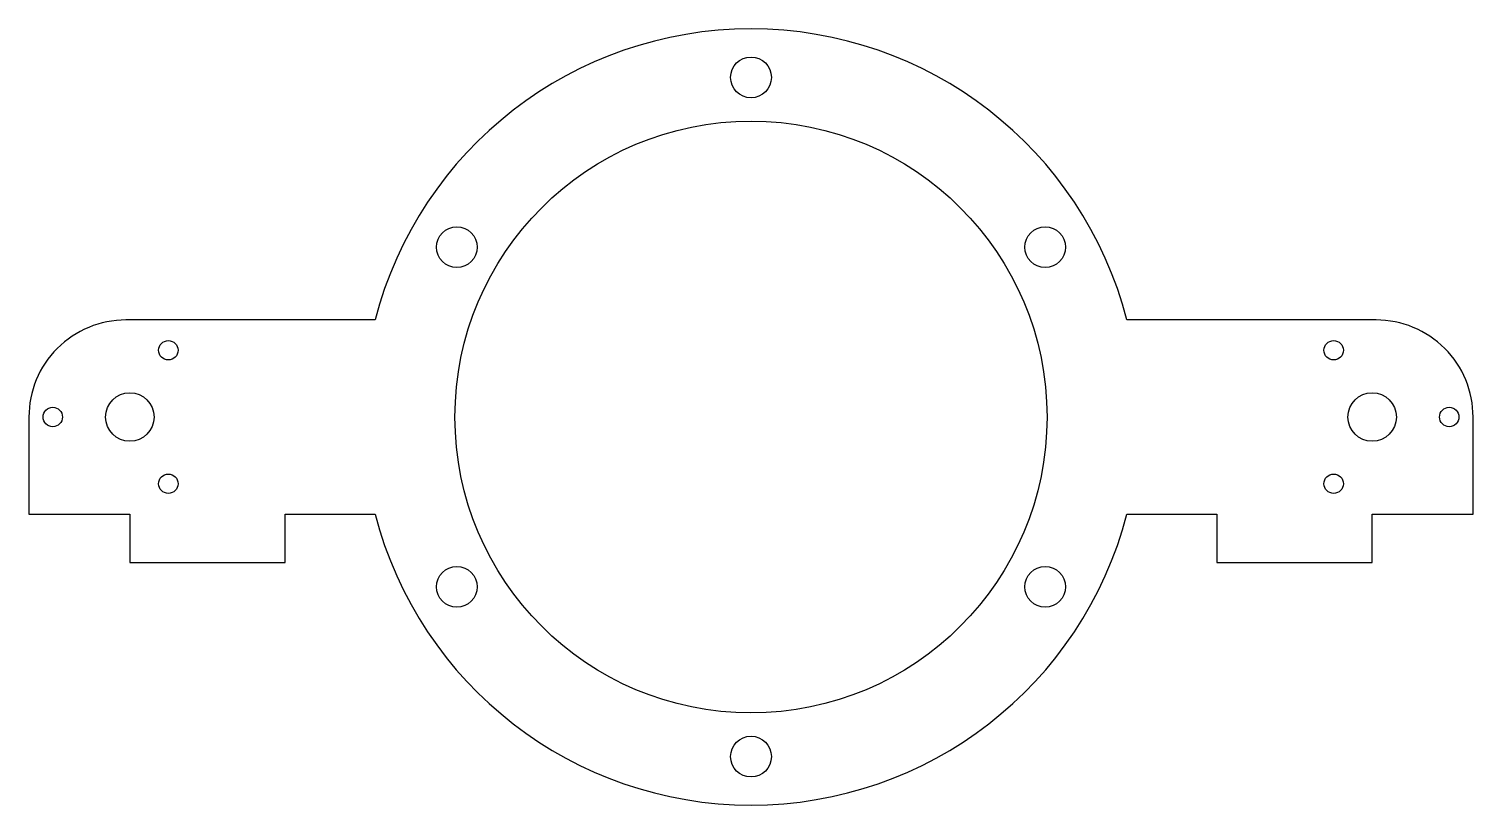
# Model space of a CAD drawing. Header units: inches. Extents: x -3.72 to 3.72, y -2 to 2.
import ezdxf

# ---------------------------------------------------------------- set-up
doc = ezdxf.new("R2010")
doc.units = ezdxf.units.IN
doc.header["$MEASUREMENT"] = 0

msp = doc.modelspace()

# ---------------------------------------------------------------- linework, layer by layer
msp.add_lwpolyline([(3.22, 0.5), (1.9365, 0.5, 0.774597), (-1.9365, 0.5), (-3.22, 0.5, 0.414214), (-3.72, 0), (-3.72, -0.5), (-3.2, -0.5), (-3.2, -0.75), (-2.4, -0.75), (-2.4, -0.5), (-1.9365, -0.5, 0.774597), (1.9365, -0.5), (2.4, -0.5), (2.4, -0.75), (3.2, -0.75), (3.2, -0.5), (3.72, -0.5), (3.72, 0, 0.414214)], format="xyb", close=True)
for centre, radius in [((0, 1.75), 0.105), ((0, 0), 1.525), ((-1.5155, 0.875), 0.105), ((1.5155, 0.875), 0.105), ((-3.0015, 0.3438), 0.05), ((3.0015, 0.3438), 0.05), ((-3.2, 0), 0.125), ((3.2, 0), 0.125), ((-3.597, 0), 0.05), ((3.597, 0), 0.05), ((-3.0015, -0.3438), 0.05), ((3.0015, -0.3438), 0.05), ((-1.5155, -0.875), 0.105), ((1.5155, -0.875), 0.105), ((0, -1.75), 0.105)]:
    msp.add_circle(centre, radius)

doc.saveas('drawing.dxf')
